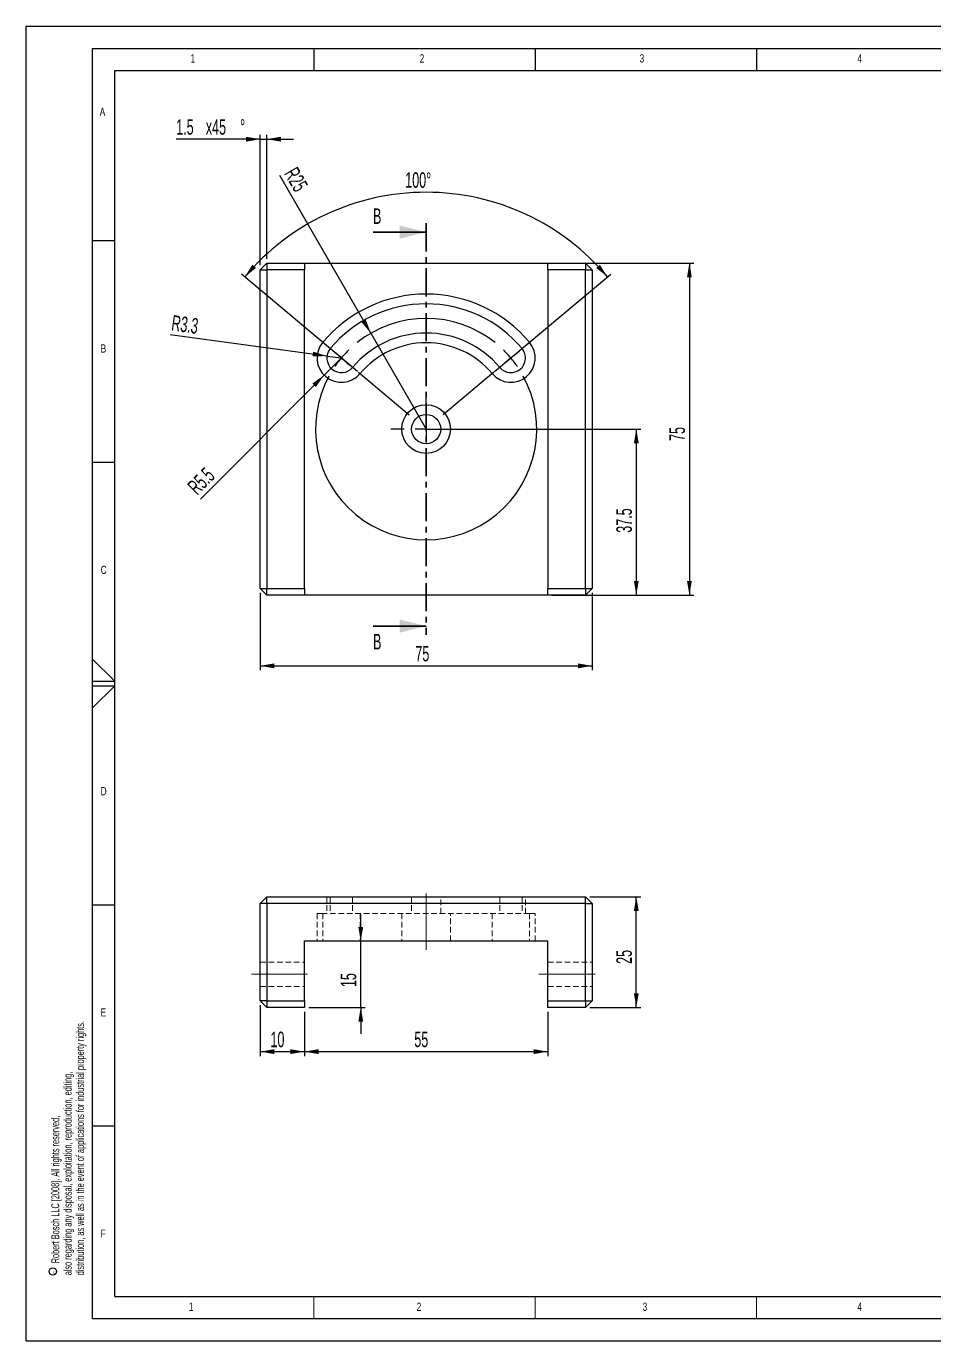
# Paper-space layout 'Sheet5' of a CAD drawing. Header units: millimetres. Extents: x 0 to 420, y 0 to 297.
# Drawn here: x 0 to 205.3, y 0 to 297 of the extents above; entities that cross this region are included whole.
import ezdxf

# ---------------------------------------------------------------- set-up
doc = ezdxf.new("R2010")
doc.units = ezdxf.units.MM
for name, pattern in [('CENTER', [10.16, 6.35, -1.27, 1.27, -1.27]), ('CENTERX2', [20.32, 12.7, -2.54, 2.54, -2.54]), ('HIDDEN', [1.905, 1.27, -0.635])]:
    doc.linetypes.add(name, pattern=pattern)
doc.layers.add('FORMAT', color=7, linetype='Continuous')
doc.layers.add('SLD-0', color=7, linetype='Continuous')
doc.styles.add('SLDTEXTSTYLE0', font='TXT', dxfattribs={"width": 0.75})
doc.styles.add('SLDTEXTSTYLE1', font='TXT', dxfattribs={"width": 0.605})
doc.dimstyles.new('SLDDIMSTYLE0', dxfattribs={"dimtxt": 3.5, "dimasz": 3.2, "dimexe": 0, "dimexo": 0.0625, "dimgap": 0.875, "dimtad": 1, "dimdec": 1, "dimrnd": 1e-09, "dimzin": 12, "dimdsep": 46, "dimtxsty": 'SLDTEXTSTYLE1', "dimsah": 1, "dimcen": 0.09, "dimadec": 0, "dimazin": 3, "dimtfac": 1, "dimtdec": 1, "dimtofl": 0, "dimtmove": 0, "dimatfit": 3, "dimfxl": 0, "dimfrac": 2, "dimtolj": 1, "dimtzin": 12, "dimarcsym": 0})
doc.dimstyles.new('SLDDIMSTYLE1', dxfattribs={"dimtxt": 3.5, "dimasz": 3.2, "dimexe": 0, "dimexo": 0.0625, "dimgap": 0.875, "dimtad": 1, "dimdec": 1, "dimrnd": 1e-09, "dimzin": 12, "dimdsep": 46, "dimtxsty": 'SLDTEXTSTYLE1', "dimsah": 1, "dimcen": 0.09, "dimadec": 0, "dimazin": 3, "dimtfac": 1, "dimtdec": 1, "dimtmove": 0, "dimatfit": 0, "dimfxl": 0, "dimfrac": 2, "dimtolj": 1, "dimtzin": 12, "dimarcsym": 0})
doc.dimstyles.new('SLDDIMSTYLE2', dxfattribs={"dimtxt": 3.5, "dimasz": 3.2, "dimexe": 0, "dimexo": 0.0625, "dimgap": 0.875, "dimtad": 1, "dimdec": 1, "dimrnd": 1e-09, "dimzin": 12, "dimdsep": 46, "dimtxsty": 'SLDTEXTSTYLE1', "dimsah": 1, "dimcen": 0, "dimadec": 0, "dimazin": 3, "dimtfac": 1, "dimtdec": 1, "dimtofl": 0, "dimtmove": 0, "dimatfit": 3, "dimfxl": 0, "dimfrac": 2, "dimtolj": 1, "dimtzin": 12, "dimarcsym": 0})
doc.dimstyles.new('SLDDIMSTYLE3', dxfattribs={"dimtxt": 3.5, "dimasz": 3.2, "dimexe": 0, "dimexo": 0.0625, "dimgap": 0.875, "dimtad": 1, "dimdec": 4, "dimzin": 12, "dimdsep": 46, "dimtxsty": 'SLDTEXTSTYLE1', "dimsah": 1, "dimcen": 0.09, "dimadec": 1, "dimazin": 3, "dimtfac": 1, "dimtdec": 1, "dimtofl": 0, "dimtmove": 0, "dimatfit": 3, "dimfxl": 0, "dimfrac": 2, "dimtolj": 1, "dimtzin": 12, "dimarcsym": 0})

# ---------------------------------------------------------------- blocks, each defined once
blk = doc.blocks.new('SW_NOTE_0_4')
at = {"layer": 'SLD-0', "color": 0}
blk.add_circle((-1.07, 0.48), 0.846, dxfattribs=at)
at = {"layer": 'SLD-0', "color": 0, "insert": (-1.29, 0), "char_height": 1, "attachment_point": 1, "rotation": 90, "style": 'SLDTEXTSTYLE1'}
blk.add_mtext('c', dxfattribs=at)
blk = doc.blocks.new('_D_55')
at = {"layer": 'SLD-0'}
for p, q in [((52.86, 168.99), (52.86, 151.49)), ((127.86, 168.99), (127.86, 151.49)), ((52.86, 152.49), (127.86, 152.49))]:
    blk.add_line(p, q, dxfattribs=at)
for points in [[(52.86, 152.49), (56.06, 151.94), (56.06, 153.04)], [(127.86, 152.49), (124.66, 153.04), (124.66, 151.94)]]:
    blk.add_solid(points, dxfattribs=at)
at = {"layer": 'SLD-0', "insert": (87.93, 157), "char_height": 3.5, "attachment_point": 1, "style": 'SLDTEXTSTYLE1'}
blk.add_mtext('75', dxfattribs=at)
blk = doc.blocks.new('_D_56')
at = {"layer": 'SLD-0'}
for p, q in [((118.86, 243.49), (150.86, 243.49)), ((149.86, 243.49), (149.86, 168.49)), ((118.86, 168.49), (150.86, 168.49))]:
    blk.add_line(p, q, dxfattribs=at)
for points in [[(149.86, 243.49), (149.31, 240.29), (150.41, 240.29)], [(149.86, 168.49), (150.41, 171.69), (149.31, 171.69)]]:
    blk.add_solid(points, dxfattribs=at)
at = {"layer": 'SLD-0', "insert": (145.35, 203.31), "char_height": 3.5, "attachment_point": 1, "rotation": 90, "style": 'SLDTEXTSTYLE1'}
blk.add_mtext('75', dxfattribs=at)
blk = doc.blocks.new('_D_57')
at = {"layer": 'SLD-0'}
for p, q in [((91.36, 205.99), (138.86, 205.99)), ((137.86, 205.99), (137.86, 168.49)), ((118.86, 168.49), (138.86, 168.49))]:
    blk.add_line(p, q, dxfattribs=at)
for points in [[(137.86, 205.99), (137.31, 202.79), (138.41, 202.79)], [(137.86, 168.49), (138.41, 171.69), (137.31, 171.69)]]:
    blk.add_solid(points, dxfattribs=at)
at = {"layer": 'SLD-0', "insert": (133.35, 182.56), "char_height": 3.5, "attachment_point": 1, "rotation": 90, "style": 'SLDTEXTSTYLE1'}
blk.add_mtext('37.5', dxfattribs=at)
blk = doc.blocks.new('_D_58')
at = {"layer": 'SLD-0'}
for q in [(32.53, 227.31), (71.21, 222.06)]:
    blk.add_line((67.94, 222.5), q, dxfattribs=at)
blk.add_solid([(67.94, 222.5), (64.85, 223.48), (64.7, 222.39)], dxfattribs=at)
at = {"layer": 'SLD-0', "insert": (33.13, 231.77), "char_height": 3.5, "attachment_point": 1, "rotation": 352.2674, "style": 'SLDTEXTSTYLE1'}
blk.add_mtext('R3.3', dxfattribs=at)
blk = doc.blocks.new('_D_59')
at = {"layer": 'SLD-0'}
for q in [(71.21, 222.06), (39.34, 190.18)]:
    blk.add_line((67.32, 218.17), q, dxfattribs=at)
blk.add_solid([(67.32, 218.17), (64.67, 216.29), (65.45, 215.52)], dxfattribs=at)
at = {"layer": 'SLD-0', "insert": (36.15, 193.37), "char_height": 3.5, "attachment_point": 1, "rotation": 45, "style": 'SLDTEXTSTYLE1'}
blk.add_mtext('R5.5', dxfattribs=at)
blk = doc.blocks.new('_D_60')
at = {"layer": 'SLD-0'}
for q in [(57.3, 263.26), (90.36, 205.99)]:
    blk.add_line((77.86, 227.64), q, dxfattribs=at)
blk.add_solid([(77.86, 227.64), (76.74, 230.68), (75.79, 230.13)], dxfattribs=at)
at = {"layer": 'SLD-0', "insert": (61.21, 265.51), "char_height": 3.5, "attachment_point": 1, "rotation": 300, "style": 'SLDTEXTSTYLE1'}
blk.add_mtext('R25', dxfattribs=at)
blk = doc.blocks.new('_D_61')
at = {"layer": 'SLD-0'}
for p, q in [((74.89, 218.97), (48.61, 241.02)), ((105.84, 218.97), (132.11, 241.02))]:
    blk.add_line(p, q, dxfattribs=at)
blk.add_arc((90.36, 205.99), 53.5, 40, 140, dxfattribs=at)
for points in [[(49.38, 240.38), (51.92, 242.4), (51.1, 243.13)], [(131.35, 240.38), (129.63, 243.13), (128.81, 242.4)]]:
    blk.add_solid(points, dxfattribs=at)
at = {"layer": 'SLD-0', "insert": (85.65, 264.02), "char_height": 3.5, "attachment_point": 1, "rotation": 359.7488, "style": 'SLDTEXTSTYLE1'}
blk.add_mtext('100°', dxfattribs=at)
blk = doc.blocks.new('_D_62')
at = {"layer": 'SLD-0'}
for p, q in [((52.86, 271.49), (33.89, 271.49)), ((52.86, 242.99), (52.86, 272.49)), ((52.86, 271.49), (54.36, 271.49)), ((54.36, 244.49), (54.36, 272.49)), ((54.36, 271.49), (60.36, 271.49))]:
    blk.add_line(p, q, dxfattribs=at)
for points in [[(52.86, 271.49), (49.66, 272.04), (49.66, 270.94)], [(54.36, 271.49), (57.56, 270.94), (57.56, 272.04)]]:
    blk.add_solid(points, dxfattribs=at)
at = {"layer": 'SLD-0', "char_height": 3.5, "attachment_point": 1, "style": 'SLDTEXTSTYLE1'}
for s, insert in [('1.5', (33.89, 276.01)), ('x45', (40.58, 276.01)), ('%%d', (48.33, 276))]:
    blk.add_mtext(s, dxfattribs=dict(at, insert=insert))
blk = doc.blocks.new('SW_CENTERMARKSYMBOL_14')
at = {"layer": 'SLD-0', "color": 0}
for p, q in [((0, 5), (0, 8)), ((-5, 0), (-8, 0)), ((0, 0), (-2.5, 0)), ((0, 0), (0, 2.5)), ((0, 0), (0, -2.5)), ((0, 0), (2.5, 0)), ((5, 0), (8, 0)), ((0, -5), (0, -8))]:
    blk.add_line(p, q, dxfattribs=at)
blk = doc.blocks.new('SW_CENTERMARKSYMBOL_15')
at = {"layer": 'SLD-0', "color": 0}
for p, q in [((-22.98, 19.28), (-23.59, 19.8)), ((22.98, 19.28), (23.59, 19.8)), ((-19.15, 16.07), (-21.07, 17.68)), ((-19.15, 16.07), (-17.24, 14.46)), ((19.15, 16.07), (17.24, 14.46)), ((19.15, 16.07), (21.07, 17.68)), ((-15.32, 12.86), (-3.83, 3.21)), ((15.32, 12.86), (3.83, 3.21)), ((0, 5), (0, 5.8)), ((-5, 0), (-5.8, 0)), ((0, 0), (-2.5, 0)), ((0, 0), (0, 2.5)), ((0, 0), (0, -2.5)), ((0, 0), (2.5, 0)), ((5, 0), (5.8, 0)), ((0, -5), (0, -5.8))]:
    blk.add_line(p, q, dxfattribs=at)
for start, end in [(51.4592, 128.5408), (134.2704, 140), (40, 45.7296), (140, 145.7296), (34.2704, 40), (151.4592, 28.5408)]:
    blk.add_arc((0, 0), 25, start, end, dxfattribs=at)
blk = doc.blocks.new('_D_63')
at = {"layer": 'SLD-0'}
for p, q in [((75.59, 90.32), (75.59, 96.32)), ((75.59, 75.32), (75.59, 90.32)), ((63.86, 75.32), (76.59, 75.32)), ((75.59, 75.32), (75.59, 69.32))]:
    blk.add_line(p, q, dxfattribs=at)
for points in [[(75.59, 90.32), (76.14, 93.52), (75.04, 93.52)], [(75.59, 75.32), (75.04, 72.12), (76.14, 72.12)]]:
    blk.add_solid(points, dxfattribs=at)
at = {"layer": 'SLD-0', "insert": (71.07, 79.91), "char_height": 3.5, "attachment_point": 1, "rotation": 90, "style": 'SLDTEXTSTYLE1'}
blk.add_mtext('15', dxfattribs=at)
blk = doc.blocks.new('_D_64')
at = {"layer": 'SLD-0'}
for p, q in [((52.86, 75.82), (52.86, 64.32)), ((62.86, 74.32), (62.86, 64.32)), ((52.86, 65.32), (62.86, 65.32))]:
    blk.add_line(p, q, dxfattribs=at)
for points in [[(52.86, 65.32), (56.06, 64.77), (56.06, 65.87)], [(62.86, 65.32), (59.66, 65.87), (59.66, 64.77)]]:
    blk.add_solid(points, dxfattribs=at)
at = {"layer": 'SLD-0', "insert": (55.19, 69.83), "char_height": 3.5, "attachment_point": 1, "style": 'SLDTEXTSTYLE1'}
blk.add_mtext('10', dxfattribs=at)
blk = doc.blocks.new('_D_65')
at = {"layer": 'SLD-0'}
for p, q in [((62.86, 74.32), (62.86, 64.32)), ((117.86, 74.32), (117.86, 64.32)), ((62.86, 65.32), (117.86, 65.32))]:
    blk.add_line(p, q, dxfattribs=at)
for points in [[(62.86, 65.32), (66.06, 64.77), (66.06, 65.87)], [(117.86, 65.32), (114.66, 65.87), (114.66, 64.77)]]:
    blk.add_solid(points, dxfattribs=at)
at = {"layer": 'SLD-0', "insert": (87.69, 69.83), "char_height": 3.5, "attachment_point": 1, "style": 'SLDTEXTSTYLE1'}
blk.add_mtext('55', dxfattribs=at)
blk = doc.blocks.new('_D_66')
at = {"layer": 'SLD-0'}
for p, q in [((127.36, 100.32), (138.86, 100.32)), ((137.86, 75.32), (137.86, 100.32)), ((127.36, 75.32), (138.86, 75.32))]:
    blk.add_line(p, q, dxfattribs=at)
for points in [[(137.86, 100.32), (137.31, 97.12), (138.41, 97.12)], [(137.86, 75.32), (138.41, 78.52), (137.31, 78.52)]]:
    blk.add_solid(points, dxfattribs=at)
at = {"layer": 'SLD-0', "insert": (133.35, 85.15), "char_height": 3.5, "attachment_point": 1, "rotation": 90, "style": 'SLDTEXTSTYLE1'}
blk.add_mtext('25', dxfattribs=at)

psp = doc.layouts.new('Sheet5')

# ---------------------------------------------------------------- linework, layer by layer
at = {"color": 7, "linetype": 'CENTER', "lineweight": 35}
psp.add_line((90.3647, 252.48798), (90.3647, 159.48798), dxfattribs=at)
at = {"color": 7, "linetype": 'Continuous', "lineweight": 35}
for p, q in [((78.3647, 250.48798), (90.3647, 250.48798)), ((78.3647, 161.48798), (90.3647, 161.48798))]:
    psp.add_line(p, q, dxfattribs=at)
at = {"color": 7, "linetype": 'Continuous', "lineweight": 25}
for p, q in [((54.3647, 243.48798), (52.8647, 241.98798)), ((52.8647, 169.98798), (52.8647, 241.98798)), ((52.8647, 241.98798), (54.3647, 241.98798)), ((54.3647, 243.48798), (54.3647, 241.98798)), ((54.3647, 243.48798), (62.8647, 243.48798)), ((54.3647, 241.98798), (54.3647, 169.98798)), ((62.8647, 241.98798), (54.3647, 241.98798)), ((62.8647, 243.48798), (62.8647, 241.98798)), ((62.8647, 243.48798), (117.8647, 243.48798)), ((62.8647, 169.98798), (62.8647, 241.98798)), ((117.8647, 243.48798), (126.3647, 243.48798)), ((117.8647, 241.98798), (117.8647, 243.48798)), ((126.3647, 241.98798), (117.8647, 241.98798)), ((117.8647, 241.98798), (117.8647, 169.98798)), ((126.3647, 243.48798), (126.3647, 241.98798)), ((126.3647, 243.48798), (127.8647, 241.98798)), ((126.3647, 169.98798), (126.3647, 241.98798)), ((126.3647, 241.98798), (127.8647, 241.98798)), ((127.8647, 241.98798), (127.8647, 169.98798)), ((52.8647, 169.98798), (54.3647, 169.98798)), ((52.8647, 169.98798), (54.3647, 168.48798)), ((54.3647, 168.48798), (54.3647, 169.98798)), ((54.3647, 169.98798), (62.8647, 169.98798)), ((62.8647, 169.98798), (62.8647, 168.48798)), ((117.8647, 169.98798), (126.3647, 169.98798)), ((117.8647, 168.48798), (117.8647, 169.98798)), ((127.8647, 169.98798), (126.3647, 168.48798)), ((126.3647, 169.98798), (126.3647, 168.48798)), ((126.3647, 169.98798), (127.8647, 169.98798)), ((62.8647, 168.48798), (54.3647, 168.48798)), ((117.8647, 168.48798), (62.8647, 168.48798)), ((126.3647, 168.48798), (117.8647, 168.48798)), ((54.3647, 100.32089), (52.8647, 98.82089)), ((54.3647, 98.82089), (52.8647, 98.82089)), ((52.8647, 76.82089), (52.8647, 98.82089)), ((54.3647, 98.82089), (54.3647, 100.32089)), ((54.3647, 100.32089), (126.3647, 100.32089)), ((126.3647, 98.82089), (54.3647, 98.82089)), ((54.3647, 98.82089), (54.3647, 76.82089)), ((126.3647, 98.82089), (126.3647, 100.32089)), ((127.8647, 98.82089), (126.3647, 100.32089)), ((126.3647, 98.82089), (127.8647, 98.82089)), ((126.3647, 76.82089), (126.3647, 98.82089)), ((127.8647, 98.82089), (127.8647, 76.82089)), ((62.8647, 90.32089), (117.8647, 90.32089)), ((62.8647, 76.82089), (62.8647, 90.32089)), ((117.8647, 76.82089), (117.8647, 90.32089)), ((54.3647, 76.82089), (52.8647, 76.82089)), ((52.8647, 76.82089), (54.3647, 75.32089)), ((54.3647, 76.82089), (62.8647, 76.82089)), ((54.3647, 76.82089), (54.3647, 75.32089)), ((62.8647, 75.32089), (54.3647, 75.32089)), ((62.8647, 76.82089), (62.8647, 75.32089)), ((117.8647, 76.82089), (126.3647, 76.82089)), ((117.8647, 75.32089), (117.8647, 76.82089)), ((126.3647, 75.32089), (117.8647, 75.32089)), ((126.3647, 76.82089), (127.8647, 76.82089)), ((126.3647, 76.82089), (126.3647, 75.32089)), ((126.3647, 75.32089), (127.8647, 76.82089))]:
    psp.add_line(p, q, dxfattribs=at)
at = {"color": 7, "linetype": 'HIDDEN', "lineweight": 18}
for p, q in [((67.91359, 100.32089), (67.91359, 96.52089)), ((68.68564, 100.32089), (68.68564, 96.52089)), ((73.74154, 100.32089), (73.74154, 96.52089)), ((87.0647, 100.32089), (87.0647, 96.52089)), ((93.6647, 96.52089), (93.6647, 100.32089)), ((106.98787, 100.32089), (106.98787, 96.52089)), ((112.04376, 100.32089), (112.04376, 96.52089)), ((112.81581, 96.52089), (112.81581, 100.32089)), ((67.00035, 96.52089), (65.71359, 96.52089)), ((65.71359, 96.52089), (65.71359, 90.32089)), ((113.72906, 96.52089), (67.00035, 96.52089)), ((67.00035, 96.52089), (67.00035, 90.32089)), ((75.42684, 96.52089), (75.42684, 90.32089)), ((84.8647, 96.52089), (84.8647, 90.32089)), ((95.8647, 90.32089), (95.8647, 96.52089)), ((105.30257, 96.52089), (105.30257, 90.32089)), ((115.01581, 96.52089), (113.72906, 96.52089)), ((113.72906, 96.52089), (113.72906, 90.32089)), ((115.01581, 90.32089), (115.01581, 96.52089)), ((52.8647, 85.57089), (62.8647, 85.57089)), ((117.8647, 85.57089), (127.8647, 85.57089)), ((52.8647, 80.07089), (62.8647, 80.07089)), ((117.8647, 80.07089), (127.8647, 80.07089))]:
    psp.add_line(p, q, dxfattribs=at)
at = {"color": 7, "linetype": 'Continuous', "lineweight": 25}
for radius in [5.5, 3.3]:
    psp.add_circle((90.3647, 205.98798), radius, dxfattribs=at)
for centre, radius, start, end in [((90.3647, 205.98798), 30.5, 40, 140), ((90.3647, 205.98798), 28.3, 40, 140), ((90.3647, 205.98798), 21.7, 40, 140), ((71.21359, 222.05767), 5.5, 140, 320), ((71.21359, 222.05767), 3.3, 140, 320), ((90.3647, 205.98798), 19.5, 40, 140), ((109.51581, 222.05767), 5.5, 220, 40), ((109.51581, 222.05767), 3.3, 220, 40)]:
    psp.add_arc(centre, radius, start, end, dxfattribs=at)
at = {"color": 7, "linetype": 'Continuous', "lineweight": 35}
for points in [[(90.3647, 250.48798), (84.3647, 251.98798), (84.3647, 248.98798)], [(90.3647, 161.48798), (84.3647, 162.98798), (84.3647, 159.98798)]]:
    psp.add_solid(points, dxfattribs=at)
at = {"layer": 'FORMAT'}
for p, q in [((20.00425, 248.5), (15.00425, 248.5)), ((15.00425, 198.5), (20.00425, 198.5)), ((15.00425, 98.5), (20.00425, 98.5)), ((20.00425, 48.5), (15.00425, 48.5))]:
    psp.add_line(p, q, dxfattribs=at)
at = {"layer": 'SLD-0'}
for p, q in [((0.00425, 0.00235), (0.00425, 297.00235)), ((0.00425, 297.00235), (420.00425, 297.00235)), ((15.00425, 292.00235), (415.00425, 292.00235)), ((15.00425, 5.00235), (15.00425, 292.00235)), ((65.00425, 292.00235), (65.00425, 287.00235)), ((115.00425, 292.00235), (115.00425, 287.00235)), ((165.00425, 292.00235), (165.00425, 287.00235)), ((20.00425, 10.00235), (20.00425, 287.00235)), ((20.00425, 287.00235), (410.00425, 287.00235)), ((20.00414, 149.00235), (15.00425, 153.9795)), ((15.00414, 149.0013), (20.00414, 149.00235)), ((15.00435, 148.0013), (20.00435, 148.00235)), ((20.00425, 10.00235), (410.00425, 10.00235)), ((15.00425, 5.00235), (415.00425, 5.00235)), ((0.00425, 0.00235), (420.00425, 0.00235))]:
    psp.add_line(p, q, dxfattribs=at)
at = {"layer": 'SLD-0', "color": 7, "linetype": 'Continuous', "lineweight": 18}
for p, q in [((20.00414, 147.99765), (15.00425, 143.0205)), ((65.00425, 5.00235), (65.00425, 10.00235)), ((115.00425, 5.00235), (115.00425, 10.00235)), ((165.00425, 5.00235), (165.00425, 10.00235))]:
    psp.add_line(p, q, dxfattribs=at)
at = {"layer": 'SLD-0', "linetype": 'CENTERX2', "lineweight": 18}
for p, q in [((90.3647, 88.32089), (90.3647, 101.48022)), ((50.8647, 82.82089), (64.8647, 82.82089)), ((115.8647, 82.82089), (129.8647, 82.82089))]:
    psp.add_line(p, q, dxfattribs=at)

# ---------------------------------------------------------------- block references
at = {"layer": 'SLD-0'}
for name, p in [('SW_CENTERMARKSYMBOL_15', (90.3647, 205.98798)), ('SW_CENTERMARKSYMBOL_14', (90.3647, 205.98798)), ('SW_NOTE_0_4', (7.08153, 15.16054))]:
    psp.add_blockref(name, p, dxfattribs=at)

# ---------------------------------------------------------------- texts
at = {"color": 7, "linetype": 'Continuous', "char_height": 3.5, "attachment_point": 1, "style": 'SLDTEXTSTYLE1'}
for insert in [(78.3647, 255.85191), (78.3647, 159.70179)]:
    psp.add_mtext('B', dxfattribs=dict(at, insert=insert))
at = {"layer": 'FORMAT', "char_height": 1.85208, "attachment_point": 1, "style": 'SLDTEXTSTYLE0'}
for s, insert in [('1', (37.12464, 290.66802)), ('2', (88.91461, 290.66802)), ('3', (138.61396, 290.66802)), ('4', (187.8198, 290.66802)), ('A', (16.60354, 278.61968)), ('B', (16.8239, 225.11701)), ('C', (16.8239, 175.11701)), ('D', (16.8239, 125.11701)), ('E', (16.8239, 75.11701)), ('F', (16.8239, 25.11701)), ('1', (36.73394, 8.60221)), ('2', (88.23201, 8.60221)), ('3', (139.28225, 8.60221)), ('4', (187.8198, 8.60221))]:
    psp.add_mtext(s, dxfattribs=dict(at, insert=insert))
at = {"layer": 'SLD-0', "char_height": 1.8, "attachment_point": 1, "rotation": 90, "style": 'SLDTEXTSTYLE1'}
for s, insert in [('distribution, as well as in the event of applications for industrial property rights.', (11.25862, 14.78081)), ('also regarding any disposal, exploitation, reproduction, editing,', (8.45862, 14.78081)), ('Robert Bosch LLC [2008]. All rights reserved,', (5.65862, 17.48081))]:
    psp.add_mtext(s, dxfattribs=dict(at, insert=insert))

# ---------------------------------------------------------------- dimensions: what is measured, and where the dimension line sits
at = {"layer": 'SLD-0'}
dim = psp.add_linear_dim(base=(54.3647, 271.48798), p1=(52.8647, 241.98798), p2=(54.3647, 243.48798), text='<>x45%%d', dimstyle='SLDDIMSTYLE1', dxfattribs=at)
dim.commit()
dim.dimension.update_dxf_attribs({"geometry": '_D_62', "text_midpoint": (42.18588, 271.48798), "dimtype": 160})
for center, mpoint, picture, middle in [((90.3647, 205.98798), (77.8647, 227.63862), '_D_60', (59.47647, 259.48799)), ((71.21359, 222.05767), (67.9436, 222.50169), '_D_58', (37.45211, 226.64196)), ((71.21359, 222.05767), (67.3245, 218.16859), '_D_59', (42.86471, 193.70879))]:
    dim = psp.add_radius_dim(center=center, mpoint=mpoint, dimstyle='SLDDIMSTYLE2', dxfattribs=at)
    dim.commit()
    dim.dimension.update_dxf_attribs({"geometry": picture, "text_midpoint": middle, "dimtype": 164})
dim = psp.add_angular_dim_2l(base=(90.3647, 259.4885), line1=((75.65665, 218.32951), (90.3647, 205.98798)), line2=((105.07276, 218.32951), (90.3647, 205.98798)), dimstyle='SLDDIMSTYLE3', dxfattribs=at)
dim.commit()
dim.dimension.update_dxf_attribs({"geometry": '_D_61', "text_midpoint": (90.59931, 259.48798), "dimtype": 162})
for base, p1, p2, dimstyle, picture, middle in [((149.8647, 168.48798), (117.8647, 243.48798), (117.8647, 168.48798), 'SLDDIMSTYLE0', '_D_56', (149.8647, 205.98798)), ((137.8647, 168.48798), (90.3647, 205.98798), (117.8647, 168.48798), 'SLDDIMSTYLE0', '_D_57', (137.8647, 187.23798)), ((137.8647, 100.32089), (126.3647, 75.32089), (126.3647, 100.32089), 'SLDDIMSTYLE0', '_D_66', (137.8647, 87.82089)), ((75.5863, 90.32089), (62.8647, 75.32089), (62.8647, 90.32089), 'SLDDIMSTYLE1', '_D_63', (75.5863, 82.58774))]:
    dim = psp.add_linear_dim(base=base, p1=p1, p2=p2, angle=90, dimstyle=dimstyle, dxfattribs=at)
    dim.commit()
    dim.dimension.update_dxf_attribs({"geometry": picture, "text_midpoint": middle, "dimtype": 160})
for base, p1, p2, picture, middle in [((127.8647, 152.48798), (52.8647, 169.98798), (127.8647, 169.98798), '_D_55', (90.59931, 152.48798)), ((62.8647, 65.32089), (52.8647, 76.82089), (62.8647, 75.32089), '_D_64', (57.8647, 65.32089)), ((117.8647, 65.32089), (62.8647, 75.32089), (117.8647, 75.32089), '_D_65', (90.3647, 65.32089))]:
    dim = psp.add_linear_dim(base=base, p1=p1, p2=p2, dimstyle='SLDDIMSTYLE0', dxfattribs=at)
    dim.commit()
    dim.dimension.update_dxf_attribs({"geometry": picture, "text_midpoint": middle, "dimtype": 160})

doc.saveas('drawing.dxf')
